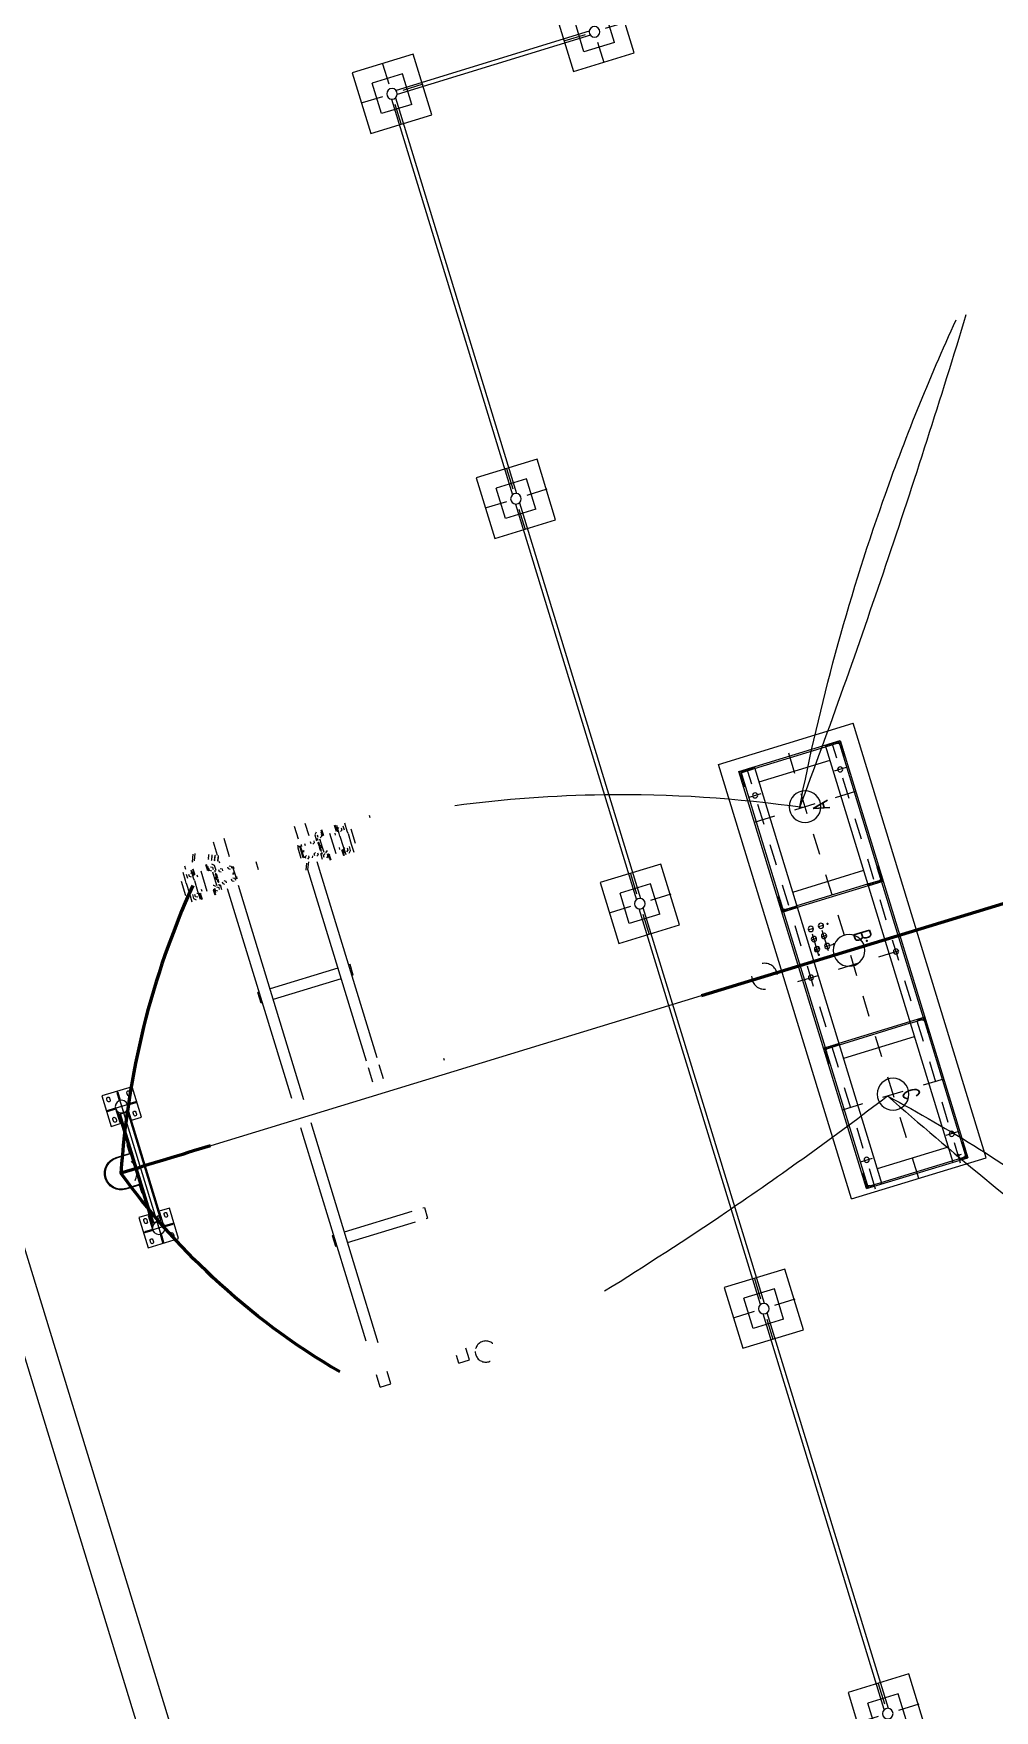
# Model space of a CAD drawing. Header units: metres. Extents: x 0 to 551036, y 0 to 1845929.
# Drawn here: x 547497.33 to 547501.87, y 1841937.07 to 1841944.99 of the extents above; entities that cross this region are included whole.
import ezdxf

# ---------------------------------------------------------------- set-up
doc = ezdxf.new("R2010")
doc.units = ezdxf.units.M
doc.header["$MEASUREMENT"] = 0
for name, pattern in [('02 Xref Nha dieu hanh$0$ACAD_ISO10W100', [18, 12, -3, 0, -3]), ('AD_LTYPE1 0 mm', [14, 13, -1]), ('AD_LTYPE1 0.18 mm', [12, 1, -1, 1, -1, 1, -1, 1, -1, 1, -1, 1, -1]), ('EB_DASHDOT', [39, 30, -3, 3, -3]), ('点画线', [18, 12, -2, 2, -2]), ('虚线', [2, 1, -1])]:
    doc.linetypes.add(name, pattern=pattern)
for name, color, linetype, lineweight in [('_0', 7, 'Continuous', 0), ('BD HH1 KEM TMB$0$ao1', 7, 'Continuous', 0), ('BD HH1 KEM TMB$0$caodoHT', 7, 'Continuous', 0), ('BD HH1 KEM TMB$0$CENTER', 7, 'Continuous', 0), ('BD HH1 KEM TMB$0$ghichuthuyetminh', 7, 'Continuous', 0), ('BD HH1 KEM TMB$0$nhan', 7, 'Continuous', 0), ('BD HH1 KEM TMB$0$point', 7, 'Continuous', 0), ('BD HH1 KEM TMB$0$Ranh', 7, 'Continuous', 0), ('HH1', 7, 'Continuous', 0), ('Level 62', 7, 'Continuous', 0)]:
    doc.layers.add(name, color=color, linetype=linetype, lineweight=lineweight)
doc.styles.add('标准', font='txt1.shx', dxfattribs={"width": 0.667, "bigfont": 'bigfont.shx'})

# ---------------------------------------------------------------- blocks, each defined once
blk = doc.blocks.new('*U50')
at = {"layer": 'BD HH1 KEM TMB$0$Ranh', "color": 7, "linetype": 'Continuous', "lineweight": 13}
for p, q in [((-3755, -200), (-2255, -200)), ((-3755, -1700), (-3755, -200)), ((-3455, -380), (-3555, -380)), ((-3555, -520), (-3455, -520)), ((-3030, -250), (-2980, -250)), ((-3030, -250), (-3030, -651)), ((-3005, -650), (-2305, -650)), ((-2980, -250), (-2980, -650)), ((-2839, -700), (-2305, -700)), ((2675, -700), (-2685, -700)), ((-2685, -700), (-2685, -750)), ((2675, -750), (-2685, -750)), ((-2685, -750), (-2685, -800)), ((-2455, -380), (-2555, -380)), ((-2555, -520), (-2455, -520)), ((-2305, -700), (-2305, -650)), ((-2255, -200), (-2255, -700)), ((-1200, -670), (-1200, -700)), ((-800, -670), (-1200, -670)), ((-1200, -700), (-770, -700)), ((-780, 0), (-780, -650)), ((-750, -680), (-750, 0)), ((750, 0), (750, -680)), ((770, -700), (1200, -700)), ((780, -650), (780, 0)), ((1200, -670), (800, -670)), ((1200, -700), (1200, -670)), ((2245, -700), (2245, -200)), ((2245, -200), (3745, -200)), ((2995, -650), (2295, -650)), ((2295, -700), (2295, -650)), ((2829, -700), (2295, -700)), ((2545, -380), (2445, -380)), ((2445, -520), (2545, -520)), ((2675, -700), (2675, -750)), ((2675, -750), (2675, -800)), ((2970, -650), (2970, -250)), ((2970, -250), (3020, -250)), ((3020, -651), (3020, -250)), ((3545, -380), (3445, -380)), ((3445, -520), (3545, -520)), ((3745, -200), (3745, -1700)), ((-3705, -975), (-3705, -925)), ((-3705, -925), (-3304, -925)), ((-3705, -975), (-3304, -975)), ((-3455, -1380), (-3555, -1380)), ((-3555, -1520), (-3455, -1520)), ((-3030, -1650), (-3030, -1249)), ((-2980, -1650), (-2980, -1249)), ((-2305, -1200), (-2839, -1200)), ((2675, -800), (-2685, -800)), ((-2685, -800), (-2685, -1150)), ((2675, -1150), (-2685, -1150)), ((-2685, -1150), (-2685, -1200)), ((2675, -1200), (-2685, -1200)), ((-2455, -1380), (-2555, -1380)), ((-2555, -1520), (-2455, -1520)), ((-2255, -1200), (-2255, -1700)), ((2245, -1700), (2245, -1200)), ((2295, -1200), (2829, -1200)), ((2545, -1380), (2445, -1380)), ((2445, -1520), (2545, -1520)), ((2675, -800), (2675, -1150)), ((2675, -1150), (2675, -1200)), ((2970, -1249), (2970, -1650)), ((3020, -1249), (3020, -1650)), ((3294, -925), (3695, -925)), ((3294, -975), (3695, -975)), ((3545, -1380), (3445, -1380)), ((3445, -1520), (3545, -1520)), ((3695, -925), (3695, -975)), ((-2255, -1700), (-3755, -1700)), ((-2980, -1650), (-3030, -1650)), ((3745, -1700), (2245, -1700)), ((3020, -1650), (2970, -1650))]:
    blk.add_line(p, q, dxfattribs=at)
for centre, radius in [((-3005, -950), 300), ((2995, -950), 300), ((-2505, -1080), 55), ((2495, -1080), 55)]:
    blk.add_circle(centre, radius, dxfattribs=at)
for centre, radius, start, end in [((0, 0), 780, 0, 180), ((0, 0), 750, 0, 180), ((-3555, -450), 70, 90, 270), ((-3455, -450), 70, 270, 90), ((-2555, -450), 70, 90, 270), ((-2455, -450), 70, 270, 90), ((-800, -650), 20, 270, 0), ((-770, -680), 20, 270, 0), ((770, -680), 20, 180, 270), ((800, -650), 20, 180, 270), ((2445, -450), 70, 90, 270), ((2545, -450), 70, 270, 90), ((3445, -450), 70, 90, 270), ((3545, -450), 70, 270, 90), ((-3555, -1450), 70, 90, 270), ((-3455, -1450), 70, 270, 90), ((-2555, -1450), 70, 90, 270), ((-2455, -1450), 70, 270, 90), ((2445, -1450), 70, 90, 270), ((2545, -1450), 70, 270, 90), ((3445, -1450), 70, 90, 270), ((3545, -1450), 70, 270, 90)]:
    blk.add_arc(centre, radius, start, end, dxfattribs=at)
blk = doc.blocks.new('*U51')
at = {"layer": 'BD HH1 KEM TMB$0$CENTER', "linetype": '点画线', "lineweight": 13}
for p, q in [((-1500, -1530), (-1500, 1530)), ((30, 0), (-3030, 0))]:
    blk.add_line(p, q, dxfattribs=at)
at = {"layer": 'BD HH1 KEM TMB$0$nhan'}
for p, q in [((-3000, -1500), (-3000, 1500)), ((-3000, 1500), (0, 1500)), ((0, 1500), (0, -1500)), ((-2250, -750), (-2250, 750)), ((-750, 750), (-2250, 750)), ((-750, -750), (-750, 750)), ((-750, -750), (-2250, -750)), ((0, -1500), (-3000, -1500))]:
    blk.add_line(p, q, dxfattribs=at)
blk.add_circle((-1500, 0), 250, dxfattribs=at)
blk = doc.blocks.new('*U52')
at = {"layer": 'BD HH1 KEM TMB$0$nhan'}
for p, q in [((-90000, 0), (-90000, 9542)), ((-89800, 0), (-89800, 9542)), ((-89671, 9871), (-70129, 9871)), ((-89671, 9671), (-70129, 9671)), ((-69671, 9871), (-50129, 9871)), ((-69671, 9671), (-50129, 9671)), ((-30129, 9871), (-49671, 9871)), ((-30129, 9671), (-49671, 9671)), ((-10129, 9871), (-29671, 9871)), ((-10129, 9671), (-29671, 9671))]:
    blk.add_line(p, q, dxfattribs=at)
for p in [(-88400, 9771), (-68400, 9771), (-48400, 9771), (-28400, 9771), (-8400, 9771), (-88400, -229)]:
    blk.add_blockref('*U51', p, dxfattribs=at)
blk = doc.blocks.new('*U53')
at = {"layer": 'BD HH1 KEM TMB$0$ao1', "color": 0, "linetype": 'Continuous', "lineweight": 13}
for p, q in [((299703, 75816), (299705, 75817)), ((299723, 75747), (299793, 75817)), ((299802, 75737), (299882, 75817)), ((299890, 75737), (299970, 75817)), ((299979, 75737), (300059, 75817)), ((300067, 75737), (300147, 75817)), ((300155, 75737), (300235, 75817)), ((300244, 75737), (300324, 75817)), ((300320, 75726), (300412, 75817)), ((300364, 75680), (300453, 75770)), ((300373, 75602), (300453, 75682)), ((300373, 75513), (300453, 75593)), ((300373, 75425), (300453, 75505)), ((293508, 71212), (293514, 71217)), ((293508, 71123), (293588, 71203)), ((293508, 71035), (293588, 71115)), ((293508, 70946), (293588, 71026)), ((293508, 70858), (293600, 70950)), ((293556, 70817), (293646, 70907)), ((293644, 70817), (293724, 70897)), ((293733, 70817), (293813, 70897)), ((293821, 70817), (293901, 70897)), ((293910, 70817), (293990, 70897)), ((293998, 70817), (294078, 70897)), ((294086, 70817), (294166, 70897)), ((294175, 70817), (294242, 70884)), ((299710, 70873), (299728, 70890)), ((299743, 70817), (299823, 70897)), ((299832, 70817), (299912, 70897)), ((299920, 70817), (300000, 70897)), ((300008, 70817), (300088, 70897)), ((300097, 70817), (300177, 70897)), ((300185, 70817), (300265, 70897)), ((300274, 70817), (300453, 70997)), ((300362, 70817), (300453, 70909)), ((300373, 71182), (300408, 71217)), ((300373, 71094), (300453, 71174)), ((300373, 71006), (300453, 71086)), ((300450, 70817), (300453, 70820))]:
    blk.add_line(p, q, dxfattribs=at)
blk = doc.blocks.new('*U54')
at = {"layer": 'BD HH1 KEM TMB$0$caodoHT', "color": 0, "linetype": 'Continuous'}
for p, q in [((9011, 11221), (9180, 11390)), ((9011, 11310), (9092, 11390)), ((9011, 11133), (9092, 11213)), ((9011, 11044), (9091, 11124)), ((9189, 11310), (9269, 11390)), ((9277, 11310), (9357, 11390)), ((9365, 11310), (9445, 11390)), ((9454, 11310), (9534, 11390)), ((9542, 11310), (9622, 11390)), ((9631, 11310), (9711, 11390)), ((9720, 11311), (9761, 11352)), ((9011, 10956), (9091, 11036)), ((9011, 10868), (9091, 10948)), ((9011, 10779), (9091, 10859)), ((9011, 10691), (9091, 10771)), ((9050, 10641), (9091, 10682)), ((9011, 7067), (9073, 7129)), ((9011, 6979), (9091, 7059)), ((9011, 6890), (9091, 6970)), ((9011, 6802), (9091, 6882)), ((9011, 6713), (9091, 6793)), ((9011, 6625), (9091, 6705)), ((9011, 6537), (9091, 6617)), ((9011, 6448), (9098, 6535)), ((9042, 6390), (9137, 6486)), ((9130, 6390), (9210, 6470)), ((9218, 6390), (9298, 6470)), ((9307, 6390), (9387, 6470)), ((9395, 6390), (9475, 6470)), ((9484, 6390), (9564, 6470)), ((9572, 6390), (9652, 6470)), ((9660, 6390), (9735, 6464)), ((9749, 6390), (9761, 6403))]:
    blk.add_line(p, q, dxfattribs=at)
blk = doc.blocks.new('*U55')
at = {"layer": 'BD HH1 KEM TMB$0$caodoHT', "color": 0, "linetype": 'Continuous'}
for p, q in [((16482, 11355), (16517, 11390)), ((16525, 11310), (16605, 11390)), ((16613, 11310), (16693, 11390)), ((16702, 11310), (16782, 11390)), ((16790, 11310), (16870, 11390)), ((16878, 11310), (16958, 11390)), ((16967, 11310), (17047, 11390)), ((17055, 11310), (17135, 11390)), ((17118, 11285), (17224, 11390)), ((17150, 11228), (17231, 11309)), ((17151, 11141), (17231, 11221)), ((17151, 11053), (17231, 11133)), ((17151, 10964), (17177, 10990)), ((17151, 10876), (17231, 10956)), ((17151, 10788), (17231, 10868)), ((17151, 10699), (17231, 10779)), ((17177, 10990), (17231, 11044)), ((17184, 10643), (17231, 10691)), ((17151, 7075), (17216, 7140)), ((16481, 6405), (16546, 6470)), ((16555, 6390), (16635, 6470)), ((16643, 6390), (16723, 6470)), ((16731, 6390), (16811, 6470)), ((16820, 6390), (16900, 6470)), ((16908, 6390), (16988, 6470)), ((16997, 6390), (17081, 6475)), ((17085, 6390), (17231, 6536)), ((17147, 6540), (17231, 6625)), ((17151, 6987), (17231, 7067)), ((17151, 6898), (17231, 6978)), ((17151, 6810), (17231, 6890)), ((17151, 6722), (17220, 6790)), ((17151, 6633), (17231, 6713)), ((17173, 6390), (17231, 6448)), ((17220, 6790), (17231, 6802))]:
    blk.add_line(p, q, dxfattribs=at)
blk = doc.blocks.new('*U56')
at = {"layer": 'BD HH1 KEM TMB$0$caodoHT', "color": 0, "linetype": 'Continuous'}
for p, q in [((23941, 11214), (24118, 11390)), ((23941, 11302), (24030, 11390)), ((23941, 11125), (24021, 11205)), ((23941, 11037), (24021, 11117)), ((24126, 11310), (24206, 11390)), ((24215, 11310), (24295, 11390)), ((24303, 11310), (24383, 11390)), ((24391, 11310), (24471, 11390)), ((24480, 11310), (24560, 11390)), ((24568, 11310), (24648, 11390)), ((24660, 11314), (24688, 11341)), ((23941, 10948), (23983, 10990)), ((23941, 10860), (24021, 10940)), ((23941, 10772), (24021, 10852)), ((23941, 10683), (24021, 10763)), ((23983, 10990), (24021, 11028)), ((23990, 10644), (24018, 10671))]:
    blk.add_line(p, q, dxfattribs=at)
blk = doc.blocks.new('svg')
at = {"layer": 'BD HH1 KEM TMB$0$ao1', "color": 7, "linetype": 'Continuous', "lineweight": 13}
for p, q in [((244893.2, 1539898.7, 12746630), (245050.8, 1539899.1, 12746630)), ((245142.9, 1539584.3, 12746630), (245441.6, 1539585, 12746630)), ((245292.1, 1539934.6, 12746630), (245493.8, 1539935.1, 12746630)), ((245293.7, 1539729.6, 12746630), (245345.9, 1539639.7, 12746630)), ((245449.4, 1539820, 12746630), (245345.4, 1539819.7, 12746630)), ((245345.9, 1539639.7, 12746630), (245449.8, 1539640, 12746630)), ((245493.8, 1539743.5, 12746630), (245449.4, 1539820, 12746630)), ((245543.8, 1540256, 12746630), (246243.8, 1540256, 12746630)), ((246293.8, 1539937, 12746630), (246492.1, 1539937.5, 12746630)), ((246293.8, 1539714.5, 12746630), (246335.8, 1539642.1, 12746630)), ((246439.3, 1539822.3, 12746630), (246335.4, 1539822.1, 12746630)), ((246335.8, 1539642.1, 12746630), (246439.7, 1539642.3, 12746630)), ((246344.3, 1539587.1, 12746630), (246642.9, 1539587.8, 12746630)), ((246491.5, 1539732.4, 12746630), (246439.3, 1539822.3, 12746630)), ((246492.1, 1539937.5, 12746630), (246592.3, 1539837.7, 12746630)), ((244485.2, 1539354.6, 12746630), (244819, 1539497.3, 12746630)), ((244800.8, 1539380.7, 12746630), (244487.1, 1539246.7, 12746630)), ((244842.8, 1539448.9, 12746630), (244818.7, 1539497.8, 12746630)), ((245443.3, 1538885, 12746630), (245144.6, 1538884.3, 12746630)), ((245451.7, 1538830, 12746630), (245347.8, 1538829.8, 12746630)), ((245503.9, 1538740.1, 12746630), (245451.7, 1538830, 12746630)), ((245593.8, 1539456, 12746630), (245493.8, 1539456, 12746630)), ((246293.8, 1539456, 12746630), (246193.8, 1539456, 12746630)), ((246441.6, 1538832.4, 12746630), (246337.7, 1538832.1, 12746630)), ((246644.6, 1538887.8, 12746630), (246345.9, 1538887.1, 12746630)), ((246493.8, 1538742.5, 12746630), (246441.6, 1538832.4, 12746630)), ((244875, 1538266, 12746630), (244230.2, 1538266, 12746630)), ((244770.1, 1538511.5, 12746630), (244791.4, 1538509, 12746630)), ((244791.4, 1538509, 12746630), (245012.1, 1538603.2, 12746630)), ((245071.8, 1538463.5, 12746630), (244851.1, 1538369.2, 12746630)), ((244888, 1538235.6, 12746630), (244909.3, 1538233.1, 12746630)), ((245142.9, 1538332.9, 12746630), (244896.4, 1538227.6, 12746630)), ((245093.1, 1538460.9, 12746630), (245071.8, 1538463.5, 12746630)), ((245263.8, 1538266, 12746630), (245171.4, 1538266, 12746630)), ((245295.4, 1538534.6, 12746630), (245195.2, 1538634.4, 12746630)), ((245545.4, 1538535.2, 12746630), (245295.4, 1538534.6, 12746630)), ((245296, 1538739.7, 12746630), (245348.2, 1538649.8, 12746630)), ((245348.2, 1538649.8, 12746630), (245452.1, 1538650, 12746630)), ((245498.5, 1538605.1, 12746630), (245595.2, 1538605.3, 12746630)), ((245503.5, 1538325.1, 12746630), (245549.9, 1538245.2, 12746630)), ((245641.9, 1538405.4, 12746630), (245549.5, 1538405.2, 12746630)), ((245549.9, 1538245.2, 12746630), (245642.3, 1538245.4, 12746630)), ((245688.3, 1538325.6, 12746630), (245641.9, 1538405.4, 12746630)), ((245825.2, 1538605.9, 12746630), (245695.2, 1538605.6, 12746630)), ((246095.2, 1538606.5, 12746630), (245965.2, 1538606.2, 12746630)), ((246103.5, 1538326.5, 12746630), (246149.9, 1538246.7, 12746630)), ((246241.9, 1538406.9, 12746630), (246149.5, 1538406.7, 12746630)), ((246149.9, 1538246.7, 12746630), (246242.3, 1538246.9, 12746630)), ((246195.2, 1538606.8, 12746630), (246292, 1538607, 12746630)), ((246288.3, 1538327, 12746630), (246241.9, 1538406.9, 12746630)), ((246495.4, 1538537.5, 12746630), (246245.4, 1538536.9, 12746630)), ((246286, 1538742, 12746630), (246338.2, 1538652.1, 12746630)), ((246338.2, 1538652.1, 12746630), (246442.1, 1538652.4, 12746630)), ((256875, 1538266, 12746630), (246523.8, 1538266, 12746630)), ((252158.8, 1538336, 12746630), (251628.8, 1538336, 12746630)), ((251628.8, 1538266, 12746630), (251628.8, 1538336, 12746630)), ((252158.8, 1538266, 12746630), (252158.8, 1538336, 12746630)), ((268875, 1538266, 12746630), (258327.3, 1538266, 12746630)), ((263628.8, 1538336, 12746630), (263628.8, 1538266, 12746630)), ((263628.8, 1538336, 12746630), (264158.8, 1538336, 12746630)), ((264158.8, 1538336, 12746630), (264158.8, 1538266, 12746630)), ((271143.8, 1538266, 12746630), (270523.8, 1538266, 12746630)), ((271143.8, 1538266, 12746630), (271143.8, 1537736, 12746630)), ((245106.4, 1537736, 12746630), (244206.1, 1537736, 12746630)), ((245504.6, 1537875.1, 12746630), (245551, 1537795.2, 12746630)), ((245643, 1537955.4, 12746630), (245550.6, 1537955.2, 12746630)), ((245551, 1537795.2, 12746630), (245643.4, 1537795.4, 12746630)), ((245597.3, 1537735.3, 12746630), (246197.3, 1537736.8, 12746630)), ((245689.4, 1537875.6, 12746630), (245643, 1537955.4, 12746630)), ((246104.6, 1537876.5, 12746630), (246151, 1537796.7, 12746630)), ((246243, 1537956.9, 12746630), (246150.6, 1537956.7, 12746630)), ((246151, 1537796.7, 12746630), (246243.4, 1537796.9, 12746630)), ((246289.4, 1537877, 12746630), (246243, 1537956.9, 12746630)), ((257106.4, 1537736, 12746630), (246523.8, 1537736, 12746630)), ((251628.8, 1534386, 12746630), (251628.8, 1537736, 12746630)), ((252158.8, 1534386, 12746630), (252158.8, 1537736, 12746630)), ((269106.4, 1537736, 12746630), (258247.1, 1537736, 12746630)), ((263628.8, 1537736, 12746630), (263628.8, 1534386, 12746630)), ((264158.8, 1537736, 12746630), (264158.8, 1534386, 12746630)), ((271143.8, 1537736, 12746630), (270523.8, 1537736, 12746630)), ((246100, 1536606.5, 12746630), (245700, 1536605.6, 12746630)), ((245263.8, 1534386, 12746630), (244643.8, 1534386, 12746630)), ((245263.8, 1534386, 12746630), (245193.8, 1534386, 12746630)), ((245544.7, 1534494.1, 12746630), (245532.2, 1534494.1, 12746630)), ((245544.7, 1534479.1, 12746630), (245532.2, 1534479.1, 12746630)), ((245544.6, 1534451.9, 12746630), (245544.2, 1534451.6, 12746630)), ((245544.3, 1534521.6, 12746630), (245544.7, 1534521.2, 12746630)), ((245549.5, 1534166.6, 12746630), (245641.8, 1534166.4, 12746630)), ((245642.1, 1534326.4, 12746630), (245549.7, 1534326.6, 12746630)), ((245646.1, 1534456.4, 12746630), (245578.6, 1534456.5, 12746630)), ((245646.2, 1534516.4, 12746630), (245578.7, 1534516.5, 12746630)), ((246196, 1534385.6, 12746630), (245596, 1534386.5, 12746630)), ((245661, 1534426.4, 12746630), (246131, 1534425.7, 12746630)), ((246149.7, 1534325.7, 12746630), (246103.4, 1534245.7, 12746630)), ((246149.5, 1534165.7, 12746630), (246241.8, 1534165.5, 12746630)), ((246242.1, 1534325.5, 12746630), (246149.7, 1534325.7, 12746630)), ((246241.8, 1534165.5, 12746630), (246288.1, 1534245.5, 12746630)), ((246764.2, 1534373.5, 12746630), (246431, 1534231.1, 12746630)), ((246461.6, 1534352.9, 12746630), (246762.2, 1534481.4, 12746630)), ((256226.3, 1534386, 12746630), (246764.7, 1534386, 12746630)), ((257263.8, 1534386, 12746630), (256561.3, 1534386, 12746630)), ((271143.8, 1534386, 12746630), (270764.2, 1534386, 12746630)), ((271143.8, 1534386, 12746630), (271143.8, 1533856, 12746630)), ((245263.8, 1533856, 12746630), (244643.8, 1533856, 12746630)), ((245194.6, 1533487.1, 12746630), (245294.8, 1533586.9, 12746630)), ((245294.8, 1533586.9, 12746630), (245594.8, 1533586.5, 12746630)), ((245347.4, 1533291.8, 12746630), (245451.3, 1533291.7, 12746630)), ((245451.6, 1533471.7, 12746630), (245347.7, 1533471.8, 12746630)), ((245451.3, 1533291.7, 12746630), (245503.4, 1533381.6, 12746630)), ((245594.7, 1533516.5, 12746630), (245498, 1533516.6, 12746630)), ((245548.8, 1533716.6, 12746630), (245641.2, 1533716.4, 12746630)), ((245641.4, 1533876.4, 12746630), (245549, 1533876.6, 12746630)), ((245641.2, 1533716.4, 12746630), (245687.5, 1533796.4, 12746630)), ((245694.7, 1533516.3, 12746630), (245824.7, 1533516.1, 12746630)), ((245964.7, 1533515.9, 12746630), (246094.7, 1533515.7, 12746630)), ((246149, 1533875.7, 12746630), (246102.7, 1533795.7, 12746630)), ((246148.8, 1533715.7, 12746630), (246241.2, 1533715.5, 12746630)), ((246241.4, 1533875.5, 12746630), (246149, 1533875.7, 12746630)), ((246291.4, 1533515.5, 12746630), (246194.7, 1533515.6, 12746630)), ((246194.8, 1533585.6, 12746630), (246494.8, 1533585.2, 12746630)), ((246210.4, 1533984.8, 12746630), (246297.9, 1534027.4, 12746630)), ((246241.2, 1533715.5, 12746630), (246287.5, 1533795.5, 12746630)), ((246337.6, 1533470.4, 12746630), (246285.5, 1533380.4, 12746630)), ((246337.4, 1533290.4, 12746630), (246441.3, 1533290.2, 12746630)), ((246441.6, 1533470.2, 12746630), (246337.6, 1533470.4, 12746630)), ((246441.3, 1533290.2, 12746630), (246493.4, 1533380.1, 12746630)), ((256226.3, 1533856, 12746630), (246539.7, 1533856, 12746630)), ((251628.8, 1533786, 12746630), (251628.8, 1533856, 12746630)), ((252158.8, 1533786, 12746630), (251628.8, 1533786, 12746630)), ((252158.8, 1533786, 12746630), (252158.8, 1533856, 12746630)), ((257263.8, 1533856, 12746630), (256561.3, 1533856, 12746630)), ((263628.8, 1533856, 12746630), (263628.8, 1533786, 12746630)), ((263628.8, 1533786, 12746630), (264158.8, 1533786, 12746630)), ((264158.8, 1533856, 12746630), (264158.8, 1533786, 12746630)), ((271143.8, 1533856, 12746630), (270560.2, 1533856, 12746630)), ((245441.9, 1532536.7, 12746630), (245143.2, 1532537.2, 12746630)), ((245144.3, 1533237.2, 12746630), (245442.9, 1533236.7, 12746630)), ((245346.2, 1532481.9, 12746630), (245294.1, 1532392, 12746630)), ((245450.1, 1532481.7, 12746630), (245346.2, 1532481.9, 12746630)), ((245493.8, 1532666, 12746630), (245593.8, 1532666, 12746630)), ((246193.8, 1532666, 12746630), (246293.8, 1532666, 12746630)), ((246336.2, 1532480.4, 12746630), (246293.8, 1532407.2, 12746630)), ((246440.1, 1532480.3, 12746630), (246336.2, 1532480.4, 12746630)), ((246643.2, 1532534.9, 12746630), (246344.6, 1532535.4, 12746630)), ((246345.6, 1533235.4, 12746630), (246644.3, 1533234.9, 12746630)), ((245493.8, 1532186.6, 12746630), (245292.7, 1532186.9, 12746630)), ((245346, 1532301.9, 12746630), (245449.9, 1532301.7, 12746630)), ((245449.9, 1532301.7, 12746630), (245493.8, 1532377.5, 12746630)), ((246243.8, 1531866, 12746630), (245543.8, 1531866, 12746630)), ((246492.7, 1532185.2, 12746630), (246293.8, 1532185.5, 12746630)), ((246335.9, 1532300.4, 12746630), (246439.8, 1532300.3, 12746630)), ((246439.8, 1532300.3, 12746630), (246491.9, 1532390.2, 12746630)), ((246592.9, 1532285, 12746630), (246492.7, 1532185.2, 12746630)), ((245163.8, 1530856, 12746630), (245263.8, 1530856, 12746630)), ((257163.8, 1530856, 12746630), (257263.8, 1530856, 12746630))]:
    blk.add_line(p, q, dxfattribs=at)
at = {"layer": 'BD HH1 KEM TMB$0$ao1', "color": 9, "linetype": 'Continuous', "lineweight": 13}
for p, q in [((245246.2, 1539614.5, 12746630), (245363.6, 1539614.8, 12746630)), ((245432.1, 1539615, 12746630), (245441.5, 1539615, 12746630)), ((245464.5, 1539595.7, 12746630), (245441.5, 1539615, 12746630)), ((246344.2, 1539617.1, 12746630), (246353.6, 1539617.1, 12746630)), ((246422.1, 1539617.3, 12746630), (246539.5, 1539617.6, 12746630)), ((245143, 1539554.3, 12746630), (245397.3, 1539554.9, 12746630)), ((245398.8, 1538914.9, 12746630), (245144.5, 1538914.3, 12746630)), ((245365.4, 1538854.8, 12746630), (245248, 1538854.5, 12746630)), ((245397.3, 1539554.9, 12746630), (245422.6, 1539538.7, 12746630)), ((245424, 1538931.2, 12746630), (245398.8, 1538914.9, 12746630)), ((245443.3, 1538855, 12746630), (245433.9, 1538855, 12746630)), ((246323, 1538876.4, 12746630), (246346, 1538857.1, 12746630)), ((246355.4, 1538857.1, 12746630), (246346, 1538857.1, 12746630)), ((246363.5, 1539540.9, 12746630), (246388.7, 1539557.2, 12746630)), ((246390.2, 1538917.2, 12746630), (246364.9, 1538933.4, 12746630)), ((246388.7, 1539557.2, 12746630), (246643, 1539557.8, 12746630)), ((246644.5, 1538917.8, 12746630), (246390.2, 1538917.2, 12746630)), ((246541.3, 1538857.6, 12746630), (246423.9, 1538857.3, 12746630)), ((245695, 1538710.6, 12746630), (245565, 1538710.3, 12746630)), ((246225, 1538706.8, 12746630), (245565, 1538705.3, 12746630)), ((245716, 1538575.6, 12746630), (245855.3, 1538576, 12746630)), ((245841.4, 1538610.8, 12746630), (245843, 1538607.9, 12746630)), ((245935.3, 1538576.1, 12746630), (246074.6, 1538576.5, 12746630)), ((246095, 1538711.5, 12746630), (246225, 1538711.9, 12746630)), ((246122.7, 1538579.5, 12746630), (246099.2, 1538579.4, 12746630)), ((245646.1, 1534441.4, 12746630), (246146.1, 1534440.7, 12746630)), ((245646.2, 1534536.4, 12746630), (246146.2, 1534535.7, 12746630)), ((245247.7, 1533267, 12746630), (245365.1, 1533266.8, 12746630)), ((245433.6, 1533266.7, 12746630), (245443, 1533266.7, 12746630)), ((246224.5, 1533415.6, 12746630), (245564.5, 1533416.5, 12746630)), ((245694.5, 1533411.3, 12746630), (245564.5, 1533411.5, 12746630)), ((245667.3, 1533543.5, 12746630), (245690.9, 1533543.4, 12746630)), ((245854.7, 1533546.1, 12746630), (245715.4, 1533546.3, 12746630)), ((245845.1, 1533519.3, 12746630), (245841.7, 1533512.8, 12746630)), ((246074, 1533545.8, 12746630), (245934.7, 1533546, 12746630)), ((246224.5, 1533410.5, 12746630), (246094.5, 1533410.7, 12746630)), ((246173.1, 1533251.5, 12746630), (246252, 1533354.8, 12746630)), ((246345.6, 1533265.4, 12746630), (246322.7, 1533246.1, 12746630)), ((246345.7, 1533265.4, 12746630), (246355, 1533265.4, 12746630)), ((246423.5, 1533265.3, 12746630), (246540.9, 1533265.1, 12746630)), ((245397.6, 1532566.8, 12746630), (245143.3, 1532567.2, 12746630)), ((245144.2, 1533207.2, 12746630), (245398.5, 1533206.8, 12746630)), ((245364, 1532506.8, 12746630), (245246.6, 1532507, 12746630)), ((245422.8, 1532583, 12746630), (245397.6, 1532566.8, 12746630)), ((245398.5, 1533206.8, 12746630), (245423.7, 1533190.5, 12746630)), ((245441.9, 1532506.7, 12746630), (245432.5, 1532506.7, 12746630)), ((245441.9, 1532506.7, 12746630), (245464.8, 1532526, 12746630)), ((246353.9, 1532505.4, 12746630), (246344.5, 1532505.4, 12746630)), ((246389, 1532565.3, 12746630), (246363.8, 1532581.6, 12746630)), ((246364.7, 1533189.1, 12746630), (246389.9, 1533205.3, 12746630)), ((246643.3, 1532564.9, 12746630), (246389, 1532565.3, 12746630)), ((246389.9, 1533205.3, 12746630), (246644.2, 1533204.9, 12746630)), ((246539.8, 1532505.1, 12746630), (246422.4, 1532505.3, 12746630))]:
    blk.add_line(p, q, dxfattribs=at)
at = {"layer": 'BD HH1 KEM TMB$0$ao1', "color": 3, "linetype": 'Continuous', "lineweight": 13}
for p, q in [((245697.3, 1537725.6, 12746630), (245597.3, 1537725.3, 12746630)), ((245597.4, 1537705.3, 12746630), (245697.4, 1537705.6, 12746630)), ((246197.3, 1537726.8, 12746630), (246097.3, 1537726.5, 12746630)), ((246097.4, 1537706.5, 12746630), (246197.4, 1537706.8, 12746630)), ((245696, 1534396.3, 12746630), (245596, 1534396.5, 12746630)), ((246196, 1534395.6, 12746630), (246096, 1534395.7, 12746630))]:
    blk.add_line(p, q, dxfattribs=at)
at = {"layer": 'BD HH1 KEM TMB$0$ao1', "linetype": 'Continuous'}
for p, q in [((268893.8, 1513561, 12746630), (248293.8, 1513561, 12746630)), ((248293.8, 1513561, 12746630), (248293.8, 1508561, 12746630)), ((248473.8, 1513481, 12746630), (255058.8, 1513481, 12746630)), ((249043.8, 1513561, 12746630), (249043.8, 1513531, 12746630)), ((254488.8, 1513561, 12746630), (254488.8, 1513531, 12746630)), ((255058.8, 1513481, 12746630), (254538.8, 1513481, 12746630)), ((255238.8, 1513561, 12746630), (255238.8, 1512811, 12746630)), ((255238.8, 1513481, 12746630), (261948.8, 1513481, 12746630)), ((261948.8, 1513561, 12746630), (261948.8, 1512811, 12746630)), ((262128.8, 1513481, 12746630), (268713.8, 1513481, 12746630)), ((262698.8, 1513561, 12746630), (262698.8, 1513531, 12746630)), ((268143.8, 1513561, 12746630), (268143.8, 1513531, 12746630)), ((268893.8, 1513561, 12746630), (268893.8, 1508561, 12746630)), ((248323.8, 1512811, 12746630), (248293.8, 1512811, 12746630)), ((248323.8, 1512811, 12746630), (268893.8, 1512811, 12746630)), ((248373.8, 1513381, 12746630), (248373.8, 1512861, 12746630)), ((248373.8, 1512811, 12746630), (248373.8, 1509311, 12746630)), ((249043.8, 1509311, 12746630), (249043.8, 1512811, 12746630)), ((254488.8, 1509311, 12746630), (254488.8, 1512811, 12746630)), ((255158.8, 1513381, 12746630), (255158.8, 1512861, 12746630)), ((255158.8, 1509311, 12746630), (255158.8, 1512811, 12746630)), ((255238.8, 1509311, 12746630), (255238.8, 1512811, 12746630)), ((261948.8, 1509311, 12746630), (261948.8, 1512811, 12746630)), ((262028.8, 1513381, 12746630), (262028.8, 1512861, 12746630)), ((262028.8, 1509311, 12746630), (262028.8, 1512811, 12746630)), ((262698.8, 1509311, 12746630), (262698.8, 1512811, 12746630)), ((268143.8, 1509311, 12746630), (268143.8, 1512811, 12746630)), ((268813.8, 1513381, 12746630), (268813.8, 1512861, 12746630)), ((268813.8, 1512811, 12746630), (268813.8, 1509311, 12746630)), ((268863.8, 1512811, 12746630), (268893.8, 1512811, 12746630)), ((248293.8, 1509311, 12746630), (268893.8, 1509311, 12746630)), ((248323.8, 1509311, 12746630), (248293.8, 1509311, 12746630)), ((248373.8, 1509261, 12746630), (248373.8, 1508741, 12746630)), ((255158.8, 1508741, 12746630), (255158.8, 1509261, 12746630)), ((255238.8, 1509311, 12746630), (255238.8, 1508561, 12746630)), ((261948.8, 1508561, 12746630), (261948.8, 1509311, 12746630)), ((262028.8, 1508741, 12746630), (262028.8, 1509261, 12746630)), ((268813.8, 1509261, 12746630), (268813.8, 1508741, 12746630)), ((268863.8, 1509311, 12746630), (268893.8, 1509311, 12746630)), ((248293.8, 1508561, 12746630), (268893.8, 1508561, 12746630)), ((248473.8, 1508641, 12746630), (255058.8, 1508641, 12746630)), ((249043.8, 1508561, 12746630), (249043.8, 1508591, 12746630)), ((254488.8, 1508561, 12746630), (254488.8, 1508591, 12746630)), ((255058.8, 1508641, 12746630), (254538.8, 1508641, 12746630)), ((255238.8, 1508641, 12746630), (261948.8, 1508641, 12746630)), ((255238.8, 1508641, 12746630), (261948.8, 1508641, 12746630)), ((262128.8, 1508641, 12746630), (268713.8, 1508641, 12746630)), ((262128.8, 1508641, 12746630), (268713.8, 1508641, 12746630)), ((262698.8, 1508561, 12746630), (262698.8, 1508591, 12746630)), ((268143.8, 1508561, 12746630), (268143.8, 1508591, 12746630))]:
    blk.add_line(p, q, dxfattribs=at)
at = {"layer": 'BD HH1 KEM TMB$0$ao1', "color": 1, "linetype": 'AD_LTYPE1 0 mm'}
for p, q in [((249593.8, 1513460.5, 12746630), (249593.8, 1512870.4, 12746630)), ((267593.8, 1513460.5, 12746630), (267593.8, 1512870.4, 12746630)), ((269035.6, 1513161, 12746630), (248419.1, 1513161, 12746630)), ((257657.9, 1512497, 12746630), (256268.8, 1512494, 12746630)), ((257620.6, 1511997, 12746630), (256268.8, 1511994, 12746630)), ((256393.8, 1512616, 12746630), (256393.8, 1512366, 12746630)), ((256393.8, 1512116, 12746630), (256393.8, 1511866, 12746630)), ((256893.8, 1512616, 12746630), (256893.8, 1512366, 12746630)), ((256893.8, 1512116, 12746630), (256893.8, 1511866, 12746630)), ((257393.8, 1512616, 12746630), (257393.8, 1512366, 12746630)), ((257393.8, 1512116, 12746630), (257393.8, 1511667.1, 12746630)), ((269151.9, 1511061, 12746630), (247690.1, 1511061, 12746630)), ((269035.6, 1508961, 12746630), (248413.8, 1508961, 12746630)), ((249593.8, 1508661.6, 12746630), (249593.8, 1509251.7, 12746630)), ((267593.8, 1508661.6, 12746630), (267593.8, 1509251.7, 12746630)), ((268663.8, 1508815.6, 12746630), (268663.8, 1509080.1, 12746630))]:
    blk.add_line(p, q, dxfattribs=at)
at = {"layer": 'BD HH1 KEM TMB$0$ao1', "linetype": 'AD_LTYPE1 0 mm'}
blk.add_line((258593.8, 1513799.9, 12746630), (258593.8, 1508377.6, 12746630), dxfattribs=at)
at = {"layer": 'BD HH1 KEM TMB$0$ao1', "color": 9, "linetype": 'Continuous', "lineweight": 13, "elevation": 12746630, "flags": 128}
for points in [[(245441.6, 1539585), (245438, 1539582.8), (245433.2, 1539579.9), (245426.5, 1539575.6), (245417.9, 1539569.9), (245407.8, 1539562.8), (245397.3, 1539554.9)], [(246388.7, 1539557.2), (246378.2, 1539565.1), (246368, 1539572.1), (246359.4, 1539577.8), (246352.7, 1539582), (246347.9, 1539584.9), (246345.1, 1539586.6), (246344.3, 1539587.1)], [(245398.8, 1538914.9), (245409.4, 1538907), (245419.5, 1538899.9), (245428.1, 1538894.3), (245434.9, 1538890), (245439.6, 1538887.1), (245442.4, 1538885.5), (245443.3, 1538885)], [(246252.4, 1538767.6), (246186.9, 1538853.1), (246173.4, 1538870.8)], [(246345.9, 1538887.1), (246349.5, 1538889.3), (246354.3, 1538892.2), (246361, 1538896.5), (246369.6, 1538902.2), (246379.7, 1538909.3), (246390.2, 1538917.2)], [(245691.5, 1538578.5), (245703.6, 1538576.3), (245716, 1538575.6)], [(245695.2, 1538605.6), (245701.6, 1538604.1), (245707.4, 1538599.9), (245712, 1538593.2), (245715, 1538584.9), (245716, 1538575.6)], [(245825.2, 1538630.3), (245826.4, 1538630.9), (245827.7, 1538631), (245829, 1538630.5), (245830.3, 1538629.4), (245831.6, 1538627.9), (245832.9, 1538626.1), (245834.2, 1538624), (245835.6, 1538621.6), (245837, 1538619.1), (245838.4, 1538616.4), (245841.4, 1538610.8)], [(245825.2, 1538605.9), (245827.5, 1538604.4), (245829.5, 1538600.1), (245831.1, 1538593.5), (245832.2, 1538585.1), (245832.6, 1538575.9)], [(245835.9, 1538637.7), (245839, 1538636.4), (245842.1, 1538634.8), (245845.3, 1538632.9), (245848.5, 1538630.7), (245851.8, 1538628.3), (245855.2, 1538625.7), (245858.7, 1538622.8), (245862.2, 1538619.5), (245866, 1538615.9), (245869.9, 1538611.8), (245874, 1538607.1), (245878.2, 1538601.8), (245882.3, 1538595.8), (245886.3, 1538588.9), (245890, 1538581), (245893.1, 1538571.8)], [(245843, 1538607.9), (245846.3, 1538601.6), (245848.1, 1538598.2), (245849.8, 1538594.8), (245851.5, 1538591.2), (245853.1, 1538587.4), (245854.4, 1538583.3)], [(245854.4, 1538583.3), (245857.4, 1538577.9), (245863.4, 1538573.9), (245871.8, 1538571.4), (245882, 1538570.7), (245893.1, 1538571.8)], [(246095.2, 1538606.5), (246088.9, 1538605), (246083.1, 1538600.8), (246078.5, 1538594.1), (246075.6, 1538585.7), (246074.6, 1538576.5)], [(246074.6, 1538576.5), (246087, 1538577.2), (246099.2, 1538579.4)], [(246116.3, 1538608.8), (246110.2, 1538606.3), (246105.2, 1538601.7), (246101.4, 1538595.3), (246099.4, 1538587.7), (246099.2, 1538579.4)], [(245931.5, 1537736.1), (245925.3, 1537741.7), (245919.7, 1537748.3), (245914.5, 1537755.8), (245909.9, 1537764.3), (245905.8, 1537774), (245902.4, 1537784.7), (245899.6, 1537796.6), (245897.8, 1537809.8), (245897.1, 1537824.3)], [(245960, 1537747.7), (245957.4, 1537748.3), (245954.8, 1537750.2), (245952.2, 1537753.4), (245949.8, 1537757.9), (245947.5, 1537763.5), (245945.5, 1537770.1), (245943.6, 1537777.6), (245941.9, 1537786.1), (245940.4, 1537795.7), (245939.1, 1537806.4), (245938, 1537818.2), (245937.3, 1537831.3), (245937, 1537845.6)], [(245833.2, 1534374.6), (245835.9, 1534374), (245838.5, 1534372.1), (245841, 1534368.9), (245843.4, 1534364.4), (245845.6, 1534358.8), (245847.7, 1534352.2), (245849.6, 1534344.6), (245851.2, 1534336.1), (245852.7, 1534326.5), (245853.9, 1534315.9), (245854.9, 1534304), (245855.6, 1534291), (245855.8, 1534276.6)], [(245861.7, 1534386.1), (245867.9, 1534380.5), (245873.6, 1534373.9), (245878.7, 1534366.4), (245883.3, 1534357.8), (245887.3, 1534348.2), (245890.7, 1534337.4), (245893.4, 1534325.5), (245895.2, 1534312.3), (245895.8, 1534297.8)], [(245673.6, 1533514.1), (245679.7, 1533516.6), (245684.8, 1533521.2), (245688.5, 1533527.6), (245690.6, 1533535.2), (245690.9, 1533543.4)], [(245715.4, 1533546.3), (245703, 1533545.6), (245690.9, 1533543.4)], [(245694.7, 1533516.3), (245701.1, 1533517.8), (245706.9, 1533522.1), (245711.4, 1533528.7), (245714.4, 1533537), (245715.4, 1533546.3)], [(245841.7, 1533512.8), (245838.5, 1533506.9), (245837.1, 1533504.1), (245835.6, 1533501.5), (245834.2, 1533499), (245832.9, 1533496.7), (245831.5, 1533494.7), (245830.2, 1533493.1), (245828.9, 1533491.9), (245827.5, 1533491.2), (245826.1, 1533491.1), (245824.6, 1533491.7)], [(245853.8, 1533538.8), (245856.9, 1533544.1), (245862.8, 1533548.2), (245871.3, 1533550.7), (245881.4, 1533551.4), (245892.5, 1533550.3)], [(245953.9, 1533484.1), (245950.8, 1533485.5), (245947.7, 1533487.1), (245944.6, 1533489), (245941.3, 1533491.2), (245938, 1533493.6), (245934.7, 1533496.3), (245931.2, 1533499.2), (245927.6, 1533502.4), (245923.9, 1533506.1), (245920, 1533510.2), (245915.9, 1533514.9), (245911.7, 1533520.3), (245907.6, 1533526.3), (245903.7, 1533533.1), (245900, 1533541.1), (245896.9, 1533550.3)], [(245964.6, 1533491.5), (245963.4, 1533490.9), (245962.2, 1533490.9), (245960.9, 1533491.4), (245959.6, 1533492.4), (245958.2, 1533493.9), (245956.9, 1533495.8), (245955.6, 1533497.9), (245954.3, 1533500.3), (245952.9, 1533502.8), (245951.5, 1533505.5), (245948.5, 1533511.1)], [(245964.7, 1533515.9), (245962.4, 1533517.4), (245960.4, 1533521.7), (245958.8, 1533528.4), (245957.8, 1533536.7), (245957.5, 1533546)], [(246094.7, 1533515.7), (246088.3, 1533517.2), (246082.5, 1533521.5), (246078, 1533528.1), (246075, 1533536.5), (246074, 1533545.8)], [(246098.6, 1533542.8), (246086.5, 1533545), (246074, 1533545.8)], [(245442.9, 1533236.7), (245439.3, 1533234.6), (245434.6, 1533231.7), (245427.9, 1533227.4), (245419.2, 1533221.7), (245409.1, 1533214.6), (245398.5, 1533206.8)], [(246344.6, 1532535.4), (246348.2, 1532537.5), (246352.9, 1532540.4), (246359.7, 1532544.7), (246368.3, 1532550.4), (246378.4, 1532557.5), (246389, 1532565.3)], [(246389.9, 1533205.3), (246379.4, 1533213.2), (246369.3, 1533220.3), (246360.7, 1533226), (246354, 1533230.3), (246349.2, 1533233.2), (246346.5, 1533234.9), (246345.6, 1533235.4)]]:
    blk.add_lwpolyline(points, dxfattribs=at)
at = {"layer": 'BD HH1 KEM TMB$0$ao1', "color": 7, "linetype": 'Continuous', "lineweight": 13, "elevation": 12746630, "flags": 128}
for points in [[(244748, 1538651.4), (244742, 1538648.3), (244736.2, 1538644.4), (244730.8, 1538639.7), (244725.6, 1538634.3), (244720.4, 1538627.9)], [(244784.1, 1538655.1), (244775.9, 1538655.8), (244768.4, 1538655.8), (244761.2, 1538655.1), (244754.5, 1538653.6), (244748, 1538651.4)], [(244770.1, 1538511.5), (244778.3, 1538510.8), (244785.9, 1538510.8), (244793, 1538511.5), (244799.8, 1538513), (244806.2, 1538515.3)], [(244843.6, 1538692.2), (244831.3, 1538686.4), (244819.3, 1538679.9), (244807.6, 1538672.5), (244795.9, 1538664.3), (244784.1, 1538655.1)], [(244806.2, 1538515.3), (244812.3, 1538518.3), (244818, 1538522.2), (244823.5, 1538526.9), (244828.7, 1538532.4), (244833.8, 1538538.7)], [(244833.8, 1538538.7), (244848.7, 1538540.9), (244862.7, 1538543.6), (244876.1, 1538547), (244889.1, 1538551.2), (244901.8, 1538556.1)], [(244865.9, 1538375.5), (244859.8, 1538372.4), (244854, 1538368.5), (244848.6, 1538363.8), (244843.4, 1538358.3), (244838.3, 1538352)], [(244911.5, 1538709.6), (244896.7, 1538707.4), (244882.7, 1538704.7), (244869.3, 1538701.3), (244856.3, 1538697.1), (244843.6, 1538692.2)], [(244902, 1538379.2), (244893.9, 1538379.9), (244886.3, 1538379.9), (244879.2, 1538379.2), (244872.4, 1538377.8), (244865.9, 1538375.5)], [(244888, 1538235.6), (244896.1, 1538235), (244903.7, 1538235), (244910.8, 1538235.7), (244917.6, 1538237.1), (244924.1, 1538239.4)], [(244901.8, 1538556.1), (244914.1, 1538561.8), (244926.1, 1538568.4), (244937.8, 1538575.7), (244949.4, 1538583.9), (244961.3, 1538593.2)], [(244961.5, 1538416.3), (244949.2, 1538410.6), (244937.2, 1538404), (244925.4, 1538396.7), (244913.8, 1538388.5), (244902, 1538379.2)], [(244939.2, 1538733), (244933.1, 1538729.9), (244927.3, 1538726), (244921.8, 1538721.3), (244916.6, 1538715.9), (244911.5, 1538709.6)], [(244924.1, 1538239.4), (244930.2, 1538242.5), (244936, 1538246.4), (244941.4, 1538251.1), (244946.6, 1538256.6), (244951.7, 1538262.9)], [(244951.7, 1538262.9), (244966.5, 1538265), (244980.5, 1538267.8), (244993.9, 1538271.2), (245007, 1538275.3), (245019.6, 1538280.2)], [(244961.3, 1538593.2), (244969.4, 1538592.5), (244976.9, 1538592.5), (244984.1, 1538593.2), (244990.9, 1538594.7), (244997.3, 1538596.9)], [(245029.4, 1538433.7), (245014.6, 1538431.5), (245000.6, 1538428.8), (244987.2, 1538425.4), (244974.2, 1538421.3), (244961.5, 1538416.3)], [(244997.3, 1538596.9), (245003.5, 1538600), (245009.2, 1538604), (245014.7, 1538608.6), (245018.9, 1538613)], [(245019.6, 1538280.2), (245032, 1538286), (245043.9, 1538292.5), (245055.7, 1538299.9), (245067.3, 1538308.1), (245079.1, 1538317.3)], [(245057, 1538457.1), (245051, 1538454.1), (245045.2, 1538450.2), (245039.8, 1538445.5), (245034.6, 1538440.1), (245029.4, 1538433.7)], [(245093.1, 1538460.9), (245084.9, 1538461.6), (245077.4, 1538461.6), (245070.2, 1538460.9), (245063.5, 1538459.4), (245057, 1538457.1)], [(245079.1, 1538317.3), (245087.3, 1538316.6), (245094.9, 1538316.6), (245102, 1538317.3), (245108.8, 1538318.8), (245115.2, 1538321.1)], [(245115.2, 1538321.1), (245121.3, 1538324.1), (245127, 1538328), (245132.4, 1538332.7), (245137.7, 1538338.1), (245142.8, 1538344.5)], [(245658.2, 1538612.6), (245661.5, 1538611.1), (245664.8, 1538609.3), (245667.9, 1538607.3)], [(245691.5, 1538578.5), (245685.4, 1538588.6), (245677.6, 1538598.5), (245667.9, 1538607.3)], [(245835.9, 1538637.7), (245832.4, 1538636.6), (245829.2, 1538634.8), (245826.9, 1538632.7), (245825.2, 1538630.3)], [(245895.1, 1538652.9), (245875.2, 1538647.6), (245855.4, 1538642.5), (245835.9, 1538637.7)], [(245954.4, 1538638), (245934.9, 1538642.7), (245915.1, 1538647.7), (245895.1, 1538652.9)], [(245965.2, 1538630.6), (245964.1, 1538632.2), (245962.8, 1538633.8), (245961.1, 1538635.2), (245959.1, 1538636.4), (245956.9, 1538637.3), (245954.4, 1538638)], [(245834.5, 1537747.4), (245837.9, 1537744), (245842.1, 1537741), (245847, 1537738.7), (245852.3, 1537737.1), (245857.8, 1537736.2), (245863.1, 1537736)], [(245931.6, 1537736.1), (245936.8, 1537736.4), (245942.2, 1537737.3), (245947.5, 1537738.9), (245952.3, 1537741.2), (245956.5, 1537744.1), (245960, 1537747.7)], [(245861.7, 1534386.1), (245856.5, 1534385.8), (245851.1, 1534384.9), (245845.8, 1534383.4), (245841, 1534381.1), (245836.7, 1534378.2), (245833.2, 1534374.6)], [(245835.4, 1533484.3), (245854.9, 1533479.5), (245874.7, 1533474.5), (245894.6, 1533469.2)], [(245894.6, 1533469.2), (245914.6, 1533474.4), (245934.3, 1533479.4), (245953.9, 1533484.1)], [(245953.9, 1533484.1), (245957.4, 1533485.3), (245960.6, 1533487), (245963, 1533489.2), (245964.6, 1533491.5)], [(246131.7, 1533508.6), (246128.4, 1533510.1), (246125.1, 1533511.9), (246122.1, 1533513.9)]]:
    blk.add_lwpolyline(points, dxfattribs=at)
at = {"layer": 'BD HH1 KEM TMB$0$ao1', "linetype": 'Continuous'}
for centre, radius in [((249593.8, 1513161, 12746630), 120), ((258593.8, 1513161, 12746630), 120), ((267593.8, 1513161, 12746630), 120), ((256393.8, 1512491, 12746630), 125), ((256393.8, 1511991, 12746630), 125), ((256893.8, 1512491, 12746630), 125), ((256893.8, 1511991, 12746630), 125), ((257393.8, 1512491, 12746630), 125), ((257393.8, 1511991, 12746630), 125), ((249593.8, 1508961, 12746630), 120), ((258593.8, 1508961, 12746630), 120), ((267593.8, 1508961, 12746630), 120), ((268663.8, 1508961, 12746630), 50)]:
    blk.add_circle(centre, radius, dxfattribs=at)
for centre, radius, start, end in [((248473.8, 1513381, 12746630), 100, 90, 180), ((248993.8, 1513531, 12746630), 50, 270, 0), ((254538.8, 1513531, 12746630), 50, 180, 270), ((255058.8, 1513381, 12746630), 100, 0, 90), ((262128.8, 1513381, 12746630), 100, 90, 180), ((262648.8, 1513531, 12746630), 50, 270, 0), ((268193.8, 1513531, 12746630), 50, 180, 270), ((268713.8, 1513381, 12746630), 100, 0, 90), ((248323.8, 1512861, 12746630), 50, 270, 0), ((255208.8, 1512861, 12746630), 50, 180, 270), ((261978.8, 1512861, 12746630), 50, 270, 0), ((268863.8, 1512861, 12746630), 50, 180, 270), ((248323.8, 1509261, 12746630), 50, 0, 90), ((248473.8, 1508741, 12746630), 100, 180, 270), ((255058.8, 1508741, 12746630), 100, 270, 0), ((255208.8, 1509261, 12746630), 50, 90, 180), ((261978.8, 1509261, 12746630), 50, 0, 90), ((262128.8, 1508741, 12746630), 100, 180, 270), ((268713.8, 1508741, 12746630), 100, 270, 0), ((268863.8, 1509261, 12746630), 50, 90, 180), ((248993.8, 1508591, 12746630), 50, 0, 90), ((254538.8, 1508591, 12746630), 50, 90, 180), ((262648.8, 1508591, 12746630), 50, 0, 90), ((268193.8, 1508591, 12746630), 50, 90, 180)]:
    blk.add_arc(centre, radius, start, end, dxfattribs=at)
at = {"layer": 'BD HH1 KEM TMB$0$ao1', "color": 0, "linetype": 'Continuous', "lineweight": 30}
for p in [(257319.7, 1512390.4, 12746630), (257467.8, 1512591.7, 12746630), (257676.9, 1512491, 12746630), (256393.8, 1511667.1, 12746630), (257393.8, 1511667.1, 12746630), (257393.8, 1511667.1, 12746630), (257893.8, 1510360.7, 12746630), (257699.5, 1510121, 12746630), (257699.5, 1510121, 12746630)]:
    blk.add_point(p, dxfattribs=at)
at = {"layer": 'BD HH1 KEM TMB$0$caodoHT'}
for p, q in [((247690.1, 1514381, 12746630), (247690.1, 1507741, 12746630)), ((269151.9, 1514381, 12746630), (247690.1, 1514381, 12746630)), ((269151.9, 1514381, 12746630), (269151.9, 1507741, 12746630)), ((269151.9, 1507741, 12746630), (247690.1, 1507741, 12746630))]:
    blk.add_line(p, q, dxfattribs=at)
at = {"layer": 'BD HH1 KEM TMB$0$CENTER'}
for p, q in [((254113.7, 1546061, 12746630), (261643.7, 1546061, 12746630)), ((254563.7, 1546061, 12746630), (255223.7, 1546061, 12746630)), ((254893.7, 1545731, 12746630), (254893.7, 1546391, 12746630)), ((260563.7, 1546061, 12746630), (261223.7, 1546061, 12746630)), ((260893.7, 1545731, 12746630), (260893.7, 1546391, 12746630))]:
    blk.add_line(p, q, dxfattribs=at)
at = {"layer": 'BD HH1 KEM TMB$0$CENTER', "color": 1, "linetype": '点画线', "lineweight": 13}
for p, q in [((250793.8, 1513561, 12746630), (250793.8, 1508210.4, 12746630)), ((257893.8, 1513561, 12746630), (257893.8, 1508210.4, 12746630)), ((264993.8, 1513561, 12746630), (264993.8, 1508210.4, 12746630))]:
    blk.add_line(p, q, dxfattribs=at)
at = {"layer": 'BD HH1 KEM TMB$0$CENTER', "color": 6, "linetype": '虚线', "lineweight": 13}
blk.add_circle((270991, 1533005.7, 12746630), 500, dxfattribs=at)
at = {"layer": 'BD HH1 KEM TMB$0$ghichuthuyetminh', "linetype": 'EB_DASHDOT'}
for p, q in [((245573.8, 1540056, 12746630), (245173.8, 1540056, 12746630)), ((245573.8, 1539656, 12746630), (245173.8, 1539656, 12746630)), ((245693.8, 1540056, 12746630), (245573.8, 1540056, 12746630)), ((245693.8, 1539656, 12746630), (245573.8, 1539656, 12746630)), ((245693.8, 1540056, 12746630), (246213.8, 1540056, 12746630)), ((245693.8, 1539656, 12746630), (246213.8, 1539656, 12746630)), ((246213.8, 1540056, 12746630), (246613.8, 1540056, 12746630)), ((246213.8, 1539656, 12746630), (246613.8, 1539656, 12746630)), ((245343.8, 1539236, 12746630), (246443.8, 1539236, 12746630)), ((245573.8, 1532466, 12746630), (245173.8, 1532466, 12746630)), ((246443.8, 1532886, 12746630), (245343.8, 1532886, 12746630)), ((245693.8, 1532466, 12746630), (245573.8, 1532466, 12746630)), ((245693.8, 1532466, 12746630), (246213.8, 1532466, 12746630)), ((246213.8, 1532466, 12746630), (246613.8, 1532466, 12746630)), ((245573.8, 1532066, 12746630), (245173.8, 1532066, 12746630)), ((245693.8, 1532066, 12746630), (245573.8, 1532066, 12746630)), ((245693.8, 1532066, 12746630), (246213.8, 1532066, 12746630)), ((246213.8, 1532066, 12746630), (246613.8, 1532066, 12746630))]:
    blk.add_line(p, q, dxfattribs=at)
at = {"layer": 'BD HH1 KEM TMB$0$point', "color": 3, "linetype": 'Continuous', "lineweight": 0}
blk.add_line((257893.8, 1518341, 12746630), (257893.8, 1493096, 12746630), dxfattribs=at)
at = {"layer": 'BD HH1 KEM TMB$0$point', "color": 7, "linetype": 'Continuous', "lineweight": 13}
blk.add_line((257893.8, 1511341, 12746630), (257893.8, 1510195.4, 12746630), dxfattribs=at)
at = {"layer": 'BD HH1 KEM TMB$0$point', "color": 6, "linetype": 'AD_LTYPE1 0.18 mm'}
for centre, radius in [((257898.8, 1547011, 12746630), 750), ((257893.8, 1515233.6, 12746630), 612.4)]:
    blk.add_circle(centre, radius, dxfattribs=at)
at = {"layer": 'BD HH1 KEM TMB$0$point', "color": 2, "linetype": 'Continuous', "lineweight": 53}
blk.add_open_spline([(245893.7, 1539796, 12746630), (247665.8, 1541352.5, 12746630), (251468.6, 1544141.4, 12746630), (255716.7, 1546186.8, 12746630), (257893.8, 1547011, 12746630)], degree=3, knots=[0, 0, 0, 0, 407365.9871045, 809413.3939246, 809413.3939246, 809413.3939246, 809413.3939246], dxfattribs=at)
at = {"layer": 'BD HH1 KEM TMB$0$point', "color": 1, "linetype": 'Continuous', "lineweight": 53}
blk.add_open_spline([(269893.7, 1539881, 12746630), (268053.8, 1541566.7, 12746630), (264253.7, 1544371.2, 12746630), (259958.6, 1546303.9, 12746630), (257893.8, 1547011, 12746630)], degree=3, knots=[0, 0, 0, 0, 435693.1165962, 816774.5191908, 816774.5191908, 816774.5191908, 816774.5191908], dxfattribs=at)
at = {"layer": 'BD HH1 KEM TMB$0$point', "color": 2, "linetype": 'Continuous', "lineweight": 0}
for points, knots in [([(245893.8, 1526863.7, 12746630), (246282.6, 1524543.1, 12746630), (247503.8, 1519173.1, 12746630), (249459.4, 1514009.5, 12746630), (250793.8, 1511165.7, 12746630)], [0, 0, 0, 0, 347694.5818198, 811855.5145258, 811855.5145258, 811855.5145258, 811855.5145258]), ([(250793.8, 1511341, 12746630), (247568.4, 1508867.6, 12746630), (240976.8, 1503974.1, 12746630), (234234.1, 1499291, 12746630), (230793.8, 1496981.9, 12746630)], [0, 0, 0, 0, 401205.1870101, 810192.1010979, 810192.1010979, 810192.1010979, 810192.1010979]), ([(250793.8, 1511341, 12746630), (246368.9, 1508982.8, 12746630), (239490.6, 1504654.3, 12746630), (233196.2, 1499555.8, 12746630), (230893.8, 1497515.5, 12746630)], [0, 0, 0, 0, 501263.8997384, 808815.3997144, 808815.3997144, 808815.3997144, 808815.3997144])]:
    blk.add_open_spline(points, degree=3, knots=knots, dxfattribs=at)
at = {"layer": 'BD HH1 KEM TMB$0$point', "color": 1, "linetype": 'Continuous', "lineweight": 0}
for points, knots in [([(269893.8, 1526804, 12746630), (269310.6, 1524594.8, 12746630), (267822.6, 1519393.5, 12746630), (266081.5, 1514269.2, 12746630), (264993.8, 1511341, 12746630)], [0, 0, 0, 0, 348180.7643837, 824197.8248614, 824197.8248614, 824197.8248614, 824197.8248614]), ([(264993.8, 1511341, 12746630), (268411.3, 1509216.2, 12746630), (275180.1, 1504743.4, 12746630), (281687.7, 1499898.2, 12746630), (284893.8, 1497368.1, 12746630)], [0, 0, 0, 0, 412648.973138, 831442.2054603, 831442.2054603, 831442.2054603, 831442.2054603]), ([(264993.8, 1511341, 12746630), (267362, 1508981.7, 12746630), (273530.9, 1503611.1, 12746630), (280559.5, 1499349.3, 12746630), (284893.8, 1497261.9, 12746630)], [0, 0, 0, 0, 340677.899538, 830941.1329306, 830941.1329306, 830941.1329306, 830941.1329306])]:
    blk.add_open_spline(points, degree=3, knots=knots, dxfattribs=at)
at = {"layer": 'HH1', "color": 3, "linetype": 'Continuous', "lineweight": 0}
blk.add_line((257893.8, 1542562, 12746630), (257893.8, 1511360.7, 12746630), dxfattribs=at)
at = {"layer": 'HH1', "color": 3, "linetype": 'Continuous', "lineweight": 53}
blk.add_line((257893.8, 1518341, 12746630), (257893.8, 1498131, 12746630), dxfattribs=at)
at = {"layer": 'HH1', "linetype": 'Continuous', "lineweight": 13}
blk.add_line((257893.8, 1508360.7, 12746630), (257893.8, 1505360.7, 12746630), dxfattribs=at)
for centre in [(250793.8, 1511061, 12746630), (257893.8, 1511061, 12746630), (264993.8, 1511061, 12746630)]:
    blk.add_circle(centre, 750, dxfattribs=at)
at = {"layer": 'HH1', "color": 3, "linetype": 'Continuous', "lineweight": 53}
blk.add_open_spline([(257893.7, 1542598.4, 12746630), (257893.7, 1544069.3, 12746630), (257893.7, 1545540.1, 12746630), (257893.8, 1547011, 12746630)], degree=3, dxfattribs=at)
at = {"layer": 'BD HH1 KEM TMB$0$ao1', "linetype": 'Continuous'}
for name, p in [('*U54', (239282.3, 1502171, 12746630)), ('*U55', (238007.3, 1502171, 12746630)), ('*U53', (-31559.5, 1437743.6, 12746630)), ('*U56', (238007.3, 1502171, 12746630))]:
    blk.add_blockref(name, p, dxfattribs=at)
at = {"layer": 'BD HH1 KEM TMB$0$caodoHT'}
blk.add_blockref('*U52', (302793.8, 1510090.2, 12746630), dxfattribs=at)
at = {"layer": 'BD HH1 KEM TMB$0$Ranh'}
blk.add_blockref('*U50', (257898.8, 1547011, 12746630), dxfattribs=at)
at = {"layer": 'BD HH1 KEM TMB$0$ao1', "color": 3, "linetype": 'Continuous', "char_height": 770.463, "width": 1645.978, "attachment_point": 7, "line_spacing_factor": 0.938677, "style": '标准'}
for s, insert in [('\\H1x;\\W0.667;\\T1.001;A', (250793.8, 1509954.3, 12746630)), ('\\H1x;\\W0.667;\\T1.001;B', (257171.1, 1509859.3, 12746630)), ('\\H1x;\\W0.667;\\T1.001;C', (264993.8, 1509851.5, 12746630))]:
    blk.add_mtext(s, dxfattribs=dict(at, insert=insert))
blk = doc.blocks.new('Substation')
at = {"layer": 'Level 62', "lineweight": 13, "elevation": 0, "flags": 128}
for points in [[(3138925.824, 2123808.502), (3139039.472, 2123808.502), (3139039.472, 2123795.502), (3138925.824, 2123795.502)], [(3138925.824, 2123807.002), (3139037.972, 2123807.002), (3139037.972, 2123797.002), (3138925.824, 2123797.002)]]:
    blk.add_lwpolyline(points, dxfattribs=at)
at = {"linetype": '02 Xref Nha dieu hanh$0$ACAD_ISO10W100', "xscale": 0.001, "yscale": -0.001, "zscale": 0.001, "rotation": 180}
blk.add_blockref('svg', (3139267.888, 2122243.087, -12746.63), dxfattribs=at)

msp = doc.modelspace()

# ---------------------------------------------------------------- block references
at = {"layer": '_0', "xscale": 0.1, "yscale": 0.1, "zscale": 0.1, "rotation": 107.0123114188912}
msp.add_blockref('Substation', (842423.72785, 1603911.5666), dxfattribs=at)

doc.saveas('drawing.dxf')
